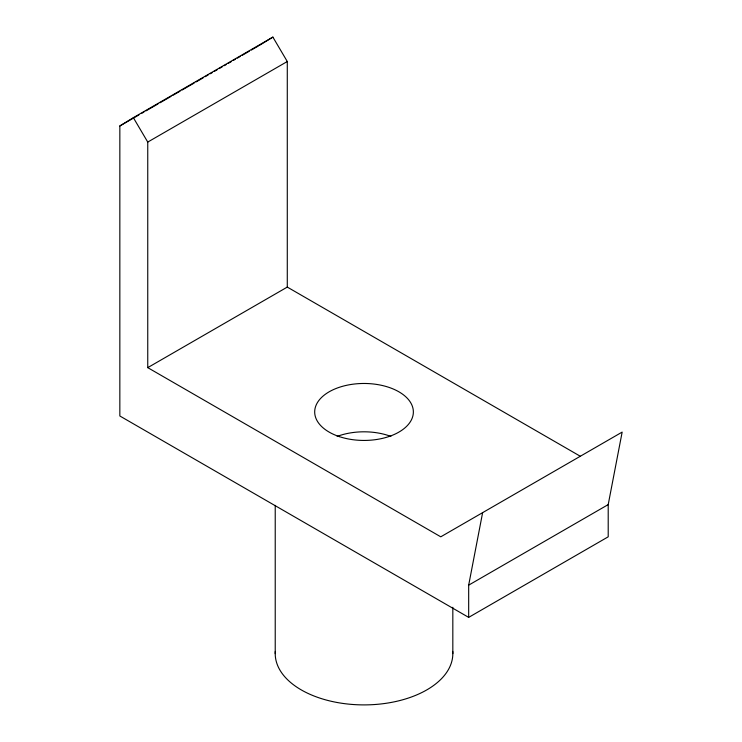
<?xml version="1.0" encoding="UTF-8"?>
<svg xmlns="http://www.w3.org/2000/svg" width="742" height="742" viewBox="0 0 742 742"><rect width="100%" height="100%" fill="white"/><g stroke="black" fill="none" stroke-linecap="round" stroke-linejoin="round"><path stroke-width="1.11" d="M580.3 456.256L287.284 287.089L287.284 61.521L272.88 37.1L133.347 117.663L147.751 142.074L147.751 367.642L440.767 536.818L622.158 432.094L608.208 504.597L608.208 536.818L468.675 617.381L468.675 585.15L482.625 512.648M468.675 617.381L119.842 415.984L119.842 125.964L133.347 117.663M259.375 45.41L272.88 37.1M119.842 125.964L138.912 114.954M141.926 113.22L143.929 112.061M145.942 110.901L157.99 103.945M159.994 102.786L171.04 96.404M173.044 95.245L180.074 91.192M182.078 90.032L194.126 83.076M196.129 81.917L203.16 77.864M205.163 76.704L208.177 74.961M210.181 73.801L212.193 72.642M214.197 71.482L217.211 69.748M219.224 68.589L222.229 66.854M224.242 65.695L226.245 64.535M228.258 63.376L231.263 61.632M233.276 60.473L235.279 59.314M237.292 58.154L240.297 56.42M242.309 55.26L249.331 51.198M251.343 50.048L258.374 45.985M147.751 142.074L287.284 61.521M147.751 367.642L287.284 287.089M468.675 585.15L608.208 504.597M452.824 607.299L452.824 653.637M275.226 505.358L275.226 653.637M337.165 436.398A49.334 28.484 0 0 1 390.876 436.398M452.741 651.411A88.799 51.263 0 0 1 364.025 704.9A88.799 51.263 0 0 1 275.31 651.411M339.354 436.621A49.334 28.484 0 0 0 413.359 411.949A49.334 28.484 0 0 0 339.354 387.287A49.334 28.484 0 0 0 339.354 436.621"/></g></svg>
